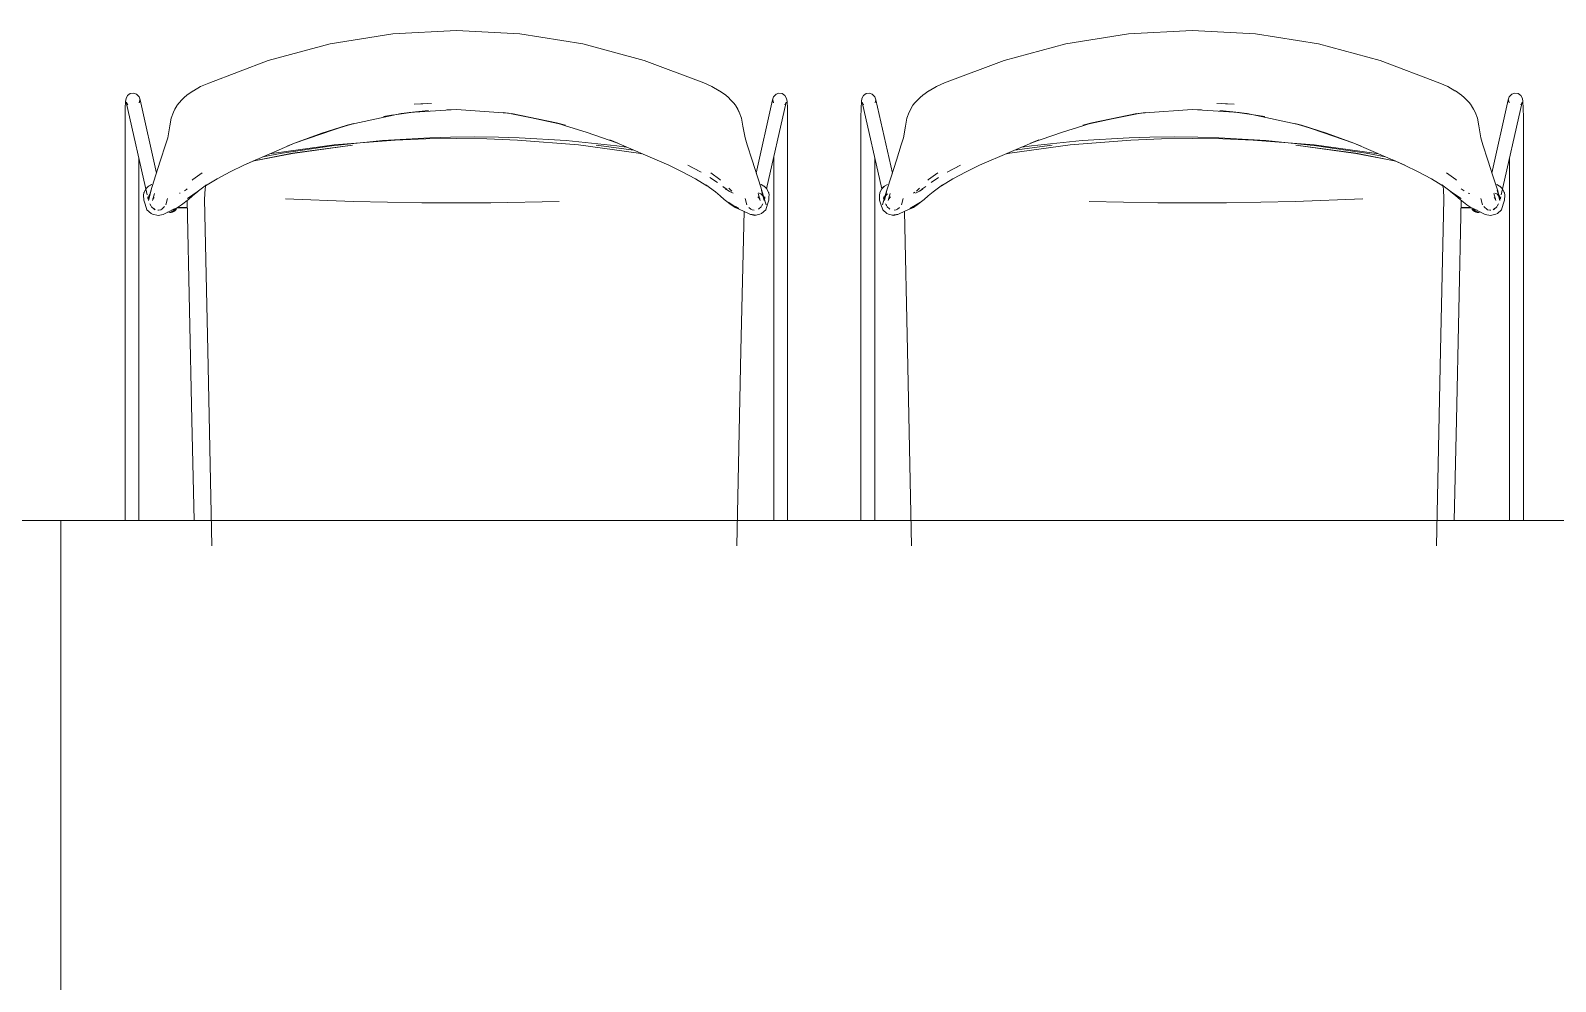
# Model space of a CAD drawing. Header units: millimetres. Extents: x 155920 to 295199, y -4084 to 97293.
# Drawn here: x 228289 to 229488, y 19888 to 20635 of the extents above; entities that cross this region are included whole.
import ezdxf

# ---------------------------------------------------------------- set-up
doc = ezdxf.new("R2010")
doc.units = ezdxf.units.MM
doc.header["$MEASUREMENT"] = 0
doc.layers.add('G-IMPT', color=8, linetype='CONTINUOUS', lineweight=9)
doc.layers.add('I-FURN', color=8, linetype='CONTINUOUS', lineweight=9)

msp = doc.modelspace()

# ---------------------------------------------------------------- linework, layer by layer
at = {"layer": 'G-IMPT'}
for p, q in [((228524.9, 20624.3), (228574.3, 20632.3)), ((228624.2, 20634.9), (228574.3, 20632.3)), ((228624.2, 20634.9), (228674.1, 20632.3)), ((228723.5, 20624.3), (228674.1, 20632.3)), ((229103.2, 20624.3), (229152.6, 20632.3)), ((229202.5, 20634.9), (229152.6, 20632.3)), ((229202.5, 20634.9), (229252.4, 20632.3)), ((229301.8, 20624.3), (229252.4, 20632.3)), ((228524.9, 20624.3), (228476.4, 20611.3)), ((228771.9, 20611.3), (228723.5, 20624.3)), ((229054.8, 20611.3), (229103.2, 20624.3)), ((229301.8, 20624.3), (229350.2, 20611.3)), ((228476.4, 20611.3), (228429.6, 20593.6)), ((228771.9, 20611.3), (228818.6, 20593.7)), ((229054.8, 20611.3), (229008, 20593.7)), ((229350.2, 20611.3), (229397.1, 20593.6)), ((228429.6, 20593.6), (228423.2, 20590.8)), ((228818.6, 20593.7), (228825.1, 20590.8)), ((229008, 20593.7), (229001.5, 20590.8)), ((229397.1, 20593.6), (229403.5, 20590.8)), ((228364.2, 20579), (228364.6, 20581.4)), ((228364.6, 20581.4), (228365.8, 20583.8)), ((228365.8, 20583.8), (228367.9, 20585.3)), ((228370.6, 20585.6), (228367.9, 20585.3)), ((228370.6, 20585.6), (228372.7, 20584.9)), ((228373, 20584.6), (228372.7, 20584.9)), ((228373, 20584.6), (228374.9, 20582.8)), ((228374.9, 20582.8), (228374.6, 20583.1)), ((228375.7, 20580.3), (228374.9, 20582.8)), ((228408.5, 20580.5), (228410.3, 20582.3)), ((228412.4, 20584.1), (228410.3, 20582.3)), ((228417.3, 20587.4), (228412.4, 20584.1)), ((228417.3, 20587.4), (228417.6, 20587.6)), ((228423.2, 20590.8), (228417.6, 20587.6)), ((228830.7, 20587.6), (228825.1, 20590.8)), ((228830.7, 20587.6), (228831, 20587.4)), ((228835.9, 20584.1), (228831, 20587.4)), ((228835.9, 20584.1), (228838, 20582.3)), ((228839.8, 20580.5), (228838, 20582.3)), ((228872.6, 20580.3), (228873.4, 20582.8)), ((228873.4, 20582.8), (228873.7, 20583.1)), ((228875.6, 20584.9), (228873.7, 20583.1)), ((228875.6, 20584.9), (228877.7, 20585.6)), ((228880.4, 20585.3), (228877.7, 20585.6)), ((228882.5, 20583.8), (228880.4, 20585.3)), ((228883.7, 20581.4), (228882.5, 20583.8)), ((228883.7, 20581.4), (228884.1, 20579)), ((228942.9, 20581.4), (228942.6, 20579)), ((228942.9, 20581.4), (228944.1, 20583.8)), ((228944.1, 20583.8), (228946.3, 20585.3)), ((228946.3, 20585.3), (228948.9, 20585.6)), ((228951.1, 20584.9), (228948.9, 20585.6)), ((228951.1, 20584.9), (228952.9, 20583.1)), ((228953.2, 20582.8), (228952.9, 20583.1)), ((228954, 20580.3), (228953.2, 20582.8)), ((228986.8, 20580.5), (228988.7, 20582.3)), ((228990.8, 20584.1), (228988.7, 20582.3)), ((228990.8, 20584.1), (228995.6, 20587.4)), ((228995.9, 20587.6), (228995.6, 20587.4)), ((228995.9, 20587.6), (229001.5, 20590.8)), ((229403.5, 20590.8), (229409.1, 20587.6)), ((229409.4, 20587.4), (229409.1, 20587.6)), ((229409.4, 20587.4), (229414.2, 20584.1)), ((229414.2, 20584.1), (229416.3, 20582.3)), ((229418.2, 20580.5), (229416.3, 20582.3)), ((229451, 20580.3), (229451.8, 20582.8)), ((229453.6, 20584.6), (229451.8, 20582.8)), ((229451.8, 20582.8), (229452.1, 20583.1)), ((229453.6, 20584.6), (229453.9, 20584.9)), ((229456.1, 20585.6), (229453.9, 20584.9)), ((229456.1, 20585.6), (229458.7, 20585.3)), ((229460.9, 20583.8), (229458.7, 20585.3)), ((229462.1, 20581.4), (229460.9, 20583.8)), ((229462.4, 20579), (229462.1, 20581.4)), ((228363.8, 20566.6), (228364, 20573.8)), ((228364, 20573.8), (228364.2, 20579)), ((228381.3, 20505.8), (228364.8, 20578.7)), ((228364.8, 20578.7), (228365.9, 20576.6)), ((228365.7, 20576.8), (228365.9, 20576.6)), ((228375, 20578), (228375.4, 20580.5)), ((228375.1, 20578.2), (228375.4, 20580.5)), ((228375.7, 20580.3), (228388.6, 20522.7)), ((228401.8, 20570.8), (228400, 20565.9)), ((228401.8, 20570.8), (228403, 20573.1)), ((228404.5, 20575.7), (228403, 20573.1)), ((228404.7, 20576.1), (228404.5, 20575.7)), ((228404.7, 20576.1), (228406.3, 20578)), ((228406.3, 20578), (228408.5, 20580.5)), ((228580.8, 20569.7), (228538.3, 20560.5)), ((228567, 20567.2), (228581.1, 20569.3)), ((228567, 20567.2), (228574.8, 20568.6)), ((228580.8, 20569.7), (228602.4, 20572.1)), ((228580.8, 20569.7), (228592.1, 20571)), ((228581.1, 20569.3), (228592.1, 20571)), ((228624.2, 20572.7), (228587.2, 20570.4)), ((228587.2, 20570.4), (228592.1, 20571)), ((228591.1, 20576.9), (228604.7, 20577.6)), ((228601.3, 20577.5), (228591.1, 20576.9)), ((228602.4, 20572.1), (228592.1, 20571)), ((228624.2, 20572.7), (228616.7, 20572.6)), ((228624.2, 20572.7), (228616.7, 20572.6)), ((228661.1, 20570.3), (228624.2, 20572.7)), ((228661.1, 20570.4), (228667.5, 20569.3)), ((228661.1, 20570.4), (228664.6, 20570)), ((228661.1, 20570.3), (228665.3, 20569.9)), ((228710, 20560.5), (228667.5, 20569.7)), ((228703, 20562.3), (228667.5, 20569.7)), ((228667.5, 20569.3), (228703, 20562.3)), ((228839.8, 20580.5), (228840.3, 20579.9)), ((228842.1, 20578), (228840.3, 20579.9)), ((228843.6, 20576.1), (228842.1, 20578)), ((228846, 20571.8), (228843.6, 20576.1)), ((228843.6, 20576.1), (228843.8, 20575.7)), ((228843.6, 20576.1), (228846.6, 20570.8)), ((228843.8, 20575.7), (228845.4, 20573.1)), ((228845.4, 20573.1), (228846.6, 20570.8)), ((228846, 20571.8), (228846.6, 20570.8)), ((228848.3, 20565.9), (228846.6, 20570.8)), ((228859.8, 20522.9), (228872.6, 20580.3)), ((228883.5, 20578.7), (228868.1, 20510.5)), ((228873.4, 20578), (228872.9, 20580.5)), ((228873.2, 20578.2), (228872.9, 20580.5)), ((228883.5, 20578.7), (228882.5, 20576.6)), ((228882.5, 20576.6), (228882.7, 20576.8)), ((228884.1, 20579), (228884.4, 20573.8)), ((228884.4, 20573.8), (228884.5, 20566.6)), ((228942.3, 20573.8), (228942.1, 20566.6)), ((228942.6, 20579), (228942.3, 20573.8)), ((228943.2, 20578.7), (228958.5, 20510.5)), ((228943.2, 20578.7), (228944.2, 20576.6)), ((228944.2, 20576.6), (228944, 20576.8)), ((228953.3, 20578), (228953.8, 20580.5)), ((228953.4, 20578.2), (228953.8, 20580.5)), ((228966.9, 20522.9), (228954, 20580.3)), ((228978.3, 20565.9), (228980.1, 20570.8)), ((228983.1, 20576.1), (228980.1, 20570.8)), ((228981.3, 20573.1), (228980.1, 20570.8)), ((228980.7, 20571.8), (228980.1, 20570.8)), ((228980.7, 20571.8), (228983.1, 20576.1)), ((228982.8, 20575.7), (228981.3, 20573.1)), ((228983.1, 20576.1), (228982.8, 20575.7)), ((228983.1, 20576.1), (228984.6, 20578)), ((228984.6, 20578), (228986.3, 20579.9)), ((228986.8, 20580.5), (228986.3, 20579.9)), ((229116.6, 20560.5), (229159.1, 20569.7)), ((229123.7, 20562.3), (229159.1, 20569.7)), ((229159.2, 20569.3), (229123.7, 20562.3)), ((229165.5, 20570.4), (229159.2, 20569.3)), ((229165.5, 20570.3), (229160.2, 20569.8)), ((229165.5, 20570.4), (229162.1, 20570)), ((229165.5, 20570.3), (229202.5, 20572.7)), ((229202.5, 20572.7), (229239.5, 20570.4)), ((229202.5, 20572.7), (229209.9, 20572.6)), ((229202.5, 20572.7), (229209.9, 20572.6)), ((229235.6, 20576.9), (229222, 20577.6)), ((229245.9, 20569.7), (229224.3, 20572.1)), ((229224.3, 20572.1), (229234.5, 20571)), ((229225.4, 20577.5), (229235.6, 20576.9)), ((229239.5, 20570.4), (229234.5, 20571)), ((229245.9, 20569.7), (229234.5, 20571)), ((229245.6, 20569.3), (229234.5, 20571)), ((229259.7, 20567.2), (229245.6, 20569.3)), ((229245.9, 20569.7), (229288.4, 20560.5)), ((229420.4, 20578), (229418.2, 20580.5)), ((229421.9, 20576.1), (229420.4, 20578)), ((229421.9, 20576.1), (229422.2, 20575.7)), ((229422.2, 20575.7), (229423.7, 20573.1)), ((229424.9, 20570.8), (229423.7, 20573.1)), ((229424.9, 20570.8), (229426.7, 20565.9)), ((229451, 20580.3), (229438.1, 20522.7)), ((229445.4, 20505.8), (229461.8, 20578.7)), ((229451.7, 20578), (229451.2, 20580.5)), ((229451.6, 20578.2), (229451.2, 20580.5)), ((229461.8, 20578.7), (229460.8, 20576.6)), ((229461, 20576.8), (229460.8, 20576.6)), ((229462.7, 20573.8), (229462.4, 20579)), ((229462.9, 20566.6), (229462.7, 20573.8)), ((228363.8, 20566.6), (228363.8, 20560.3)), ((228363.8, 20249.8), (228363.8, 20560.3)), ((228398.9, 20559.9), (228397.3, 20550.6)), ((228398.9, 20559.9), (228400, 20565.9)), ((228497.1, 20546.3), (228538.3, 20560.5)), ((228538.3, 20560.5), (228518.6, 20554.3)), ((228518.6, 20554.3), (228538.3, 20560.3)), ((228538.3, 20560.5), (228543.5, 20561.8)), ((228543.5, 20561.8), (228538.3, 20560.3)), ((228710, 20560.5), (228703, 20562.3)), ((228703, 20562.3), (228710, 20560.1)), ((228726.2, 20554.9), (228710, 20560.1)), ((228849.5, 20559.8), (228848.3, 20565.9)), ((228851.1, 20550.6), (228849.5, 20559.8)), ((228884.6, 20560.3), (228884.5, 20566.6)), ((228884.6, 20249.8), (228884.6, 20560.3)), ((228942.1, 20560.3), (228942.1, 20566.6)), ((228942.1, 20249.8), (228942.1, 20560.3)), ((228975.6, 20550.6), (228977.2, 20559.8)), ((228977.2, 20559.8), (228978.3, 20565.9)), ((229100.5, 20554.9), (229116.7, 20560.1)), ((229116.6, 20560.5), (229123.7, 20562.3)), ((229123.7, 20562.3), (229116.7, 20560.1)), ((229259.7, 20567.2), (229252.5, 20568.5)), ((229288.4, 20560.5), (229283.2, 20561.8)), ((229283.2, 20561.8), (229288.4, 20560.3)), ((229329.6, 20546.3), (229288.4, 20560.5)), ((229288.4, 20560.5), (229308.1, 20554.3)), ((229308.1, 20554.3), (229288.4, 20560.3)), ((229427.8, 20559.9), (229426.7, 20565.9)), ((229427.8, 20559.9), (229429.4, 20550.6)), ((229462.9, 20566.6), (229462.9, 20560.3)), ((229462.9, 20249.8), (229462.9, 20560.3)), ((228391.7, 20533), (228395.6, 20545)), ((228397.3, 20550.6), (228395.6, 20545)), ((228497.1, 20546.3), (228457.1, 20529.1)), ((228528.2, 20545), (228480.9, 20538.6)), ((228491.3, 20544.1), (228497.1, 20546.3)), ((228491.3, 20544.1), (228497.1, 20546.3)), ((228542.6, 20544.8), (228495.3, 20538.3)), ((228495.5, 20538.4), (228542.6, 20544.8)), ((228497.1, 20546.3), (228518.6, 20554.3)), ((228497.1, 20546.3), (228518.6, 20554.3)), ((228526.4, 20544.4), (228566.2, 20548.5)), ((228576, 20548.8), (228528.2, 20545)), ((228566.2, 20548.5), (228603.3, 20550.6)), ((228576, 20548.8), (228600.1, 20549.8)), ((228600.1, 20549.8), (228624.2, 20550.1)), ((228603.3, 20550.6), (228619.5, 20551)), ((228619.5, 20551), (228638.4, 20551.4)), ((228624.2, 20550.1), (228648.2, 20549.8)), ((228657.2, 20551), (228638.4, 20551.4)), ((228672.3, 20548.8), (228648.2, 20549.8)), ((228657.2, 20551), (228673.5, 20550.6)), ((228720.1, 20545), (228672.3, 20548.8)), ((228710.6, 20548.5), (228673.5, 20550.6)), ((228710.6, 20548.5), (228750.3, 20544.4)), ((228720.1, 20545), (228767.4, 20538.6)), ((228726.2, 20554.9), (228751.2, 20546.3)), ((228763.8, 20540.8), (228734.2, 20544.8)), ((228763.8, 20540.8), (228734.2, 20544.8)), ((228751.2, 20546.3), (228744.8, 20548.9)), ((228791.2, 20529), (228744.8, 20548.9)), ((228851.1, 20550.6), (228852.8, 20545)), ((228852.8, 20545), (228856.6, 20533)), ((228973.9, 20545), (228970.1, 20533)), ((228975.6, 20550.6), (228973.9, 20545)), ((229035.5, 20529), (229081.9, 20548.9)), ((229106.6, 20545), (229059.3, 20538.6)), ((229062.8, 20540.8), (229092.5, 20544.8)), ((229062.9, 20540.8), (229092.5, 20544.8)), ((229100.5, 20554.9), (229075.4, 20546.3)), ((229075.4, 20546.3), (229081.9, 20548.9)), ((229116.1, 20548.5), (229076.3, 20544.4)), ((229106.6, 20545), (229154.4, 20548.8)), ((229116.1, 20548.5), (229153.1, 20550.6)), ((229169.4, 20551), (229153.1, 20550.6)), ((229154.4, 20548.8), (229178.4, 20549.8)), ((229169.4, 20551), (229188.3, 20551.4)), ((229202.5, 20550.1), (229178.4, 20549.8)), ((229207.1, 20551), (229188.3, 20551.4)), ((229226.6, 20549.8), (229202.5, 20550.1)), ((229223.4, 20550.6), (229207.1, 20551)), ((229260.5, 20548.5), (229223.4, 20550.6)), ((229250.6, 20548.8), (229226.6, 20549.8)), ((229250.6, 20548.8), (229298.4, 20545)), ((229300.2, 20544.4), (229260.5, 20548.5)), ((229331.2, 20538.4), (229284, 20544.8)), ((229284, 20544.8), (229331.3, 20538.3)), ((229298.4, 20545), (229345.7, 20538.6)), ((229329.6, 20546.3), (229308.1, 20554.3)), ((229329.6, 20546.3), (229308.1, 20554.3)), ((229335.3, 20544.1), (229329.6, 20546.3)), ((229335.3, 20544.1), (229329.6, 20546.3)), ((229329.6, 20546.3), (229369.6, 20529.1)), ((229429.4, 20550.6), (229431.1, 20545)), ((229434.9, 20533), (229431.1, 20545)), ((228374.6, 20249.8), (228374.6, 20535.2)), ((228387.8, 20520.6), (228391.7, 20533)), ((228466.5, 20533.2), (228457.1, 20529.1)), ((228466.5, 20533.2), (228457.1, 20529)), ((228495.5, 20538.4), (228465.2, 20532.6)), ((228465.2, 20532.6), (228495.3, 20538.3)), ((228487.3, 20538.5), (228472.1, 20535.6)), ((228480.9, 20538.6), (228477.7, 20538)), ((228487.3, 20538.5), (228526.4, 20544.4)), ((228758, 20543.3), (228750.3, 20544.4)), ((228767.4, 20538.6), (228770, 20538.1)), ((228856.6, 20533), (228863.4, 20511.9)), ((228873.7, 20535.2), (228873.7, 20249.8)), ((228953, 20535.2), (228953, 20249.8)), ((228970.1, 20533), (228963.3, 20511.9)), ((229059.3, 20538.6), (229056.6, 20538.1)), ((229068.7, 20543.3), (229076.3, 20544.4)), ((229339.4, 20538.5), (229300.2, 20544.4)), ((229331.2, 20538.4), (229361.4, 20532.6)), ((229361.5, 20532.6), (229331.3, 20538.3)), ((229339.4, 20538.5), (229354.5, 20535.6)), ((229345.7, 20538.6), (229348.9, 20538)), ((229360.2, 20533.2), (229369.6, 20529.1)), ((229360.2, 20533.2), (229369.5, 20529)), ((229438.8, 20520.6), (229434.9, 20533)), ((229452, 20249.8), (229452, 20535.2)), ((228417, 20517.7), (228424.3, 20523)), ((228446.5, 20523.8), (228436.1, 20518.3)), ((228446.5, 20523.8), (228457.1, 20529)), ((228791.2, 20529), (228801.8, 20523.8)), ((228801.8, 20523.8), (228812.2, 20518.3)), ((228816.6, 20523.5), (228806.2, 20529)), ((228806.2, 20529), (228815.6, 20524)), ((228816.6, 20523.5), (228815.6, 20524)), ((228824.1, 20523), (228831.4, 20517.7)), ((229002.6, 20523), (228995.3, 20517.7)), ((229010.1, 20523.5), (229020.5, 20529)), ((229010.1, 20523.5), (229011, 20524)), ((229020.5, 20529), (229011, 20524)), ((229024.9, 20523.8), (229014.4, 20518.3)), ((229035.5, 20529), (229024.9, 20523.8)), ((229380.1, 20523.8), (229369.5, 20529)), ((229380.1, 20523.8), (229390.6, 20518.3)), ((229409.7, 20517.7), (229402.4, 20523)), ((228378.7, 20507.6), (228380.1, 20510.5)), ((228380.3, 20510.8), (228380.1, 20510.5)), ((228380.3, 20510.8), (228382.2, 20512.6)), ((228384.7, 20513.8), (228382.2, 20512.6)), ((228384.8, 20513.8), (228382.2, 20512.6)), ((228382.4, 20512.7), (228382.2, 20512.6)), ((228382.2, 20501.3), (228384.2, 20509.5)), ((228384, 20508.8), (228382.2, 20501.3)), ((228382.4, 20512.7), (228384.8, 20513.8)), ((228382.4, 20503.6), (228384.2, 20509.5)), ((228384, 20508.8), (228387.8, 20520.6)), ((228384.7, 20513.8), (228384.8, 20513.8)), ((228410.4, 20508.9), (228412, 20510)), ((228412.6, 20510.4), (228412, 20510)), ((228416.5, 20517.4), (228417, 20517.7)), ((228420.5, 20508), (228427.9, 20513.5)), ((228426.7, 20510.6), (228426.3, 20502.3)), ((228427.4, 20513.5), (228426.7, 20510.6)), ((228436.1, 20518.3), (228427.1, 20512.9)), ((228427.9, 20513.5), (228427.1, 20512.9)), ((228821.2, 20512.9), (228812.2, 20518.3)), ((228827.8, 20508), (228820.4, 20513.5)), ((228821.2, 20512.9), (228820.4, 20513.5)), ((228829.4, 20515.5), (228823.4, 20519.5)), ((228823.4, 20519.5), (228825.4, 20518.2)), ((228829.4, 20515.5), (228825.4, 20518.2)), ((228831.9, 20517.4), (228831.4, 20517.7)), ((228834.2, 20511.9), (228833.6, 20512.3)), ((228836.7, 20510.2), (228833.6, 20512.3)), ((228834.2, 20511.9), (228836.7, 20510.2)), ((228838.5, 20508.6), (228835.8, 20510.4)), ((228836.3, 20510), (228835.8, 20510.4)), ((228838.5, 20508.6), (228836.3, 20510)), ((228838.5, 20508.6), (228837.9, 20508.9)), ((228841.7, 20507), (228837.9, 20508.9)), ((228840.8, 20508.7), (228838.4, 20510.9)), ((228838.5, 20508.6), (228841.7, 20507)), ((228865.9, 20503.6), (228863.4, 20511.9)), ((228863.7, 20513.8), (228863.6, 20513.8)), ((228863.7, 20513.8), (228865.9, 20512.7)), ((228866.1, 20501.3), (228864, 20509.4)), ((228864, 20509.4), (228864.4, 20508.2)), ((228865.9, 20512.7), (228866.1, 20512.6)), ((228868.2, 20510.5), (228866.1, 20512.6)), ((228866.4, 20512.3), (228868, 20510.8)), ((228866.4, 20512.3), (228868.2, 20510.5)), ((228869.7, 20507.3), (228868, 20510.8)), ((228868, 20510.8), (228869.6, 20507.6)), ((228868, 20510.8), (228868.2, 20510.5)), ((228869.7, 20507.3), (228868.2, 20510.5)), ((228957, 20507.3), (228958.7, 20510.8)), ((228957, 20507.3), (228958.5, 20510.5)), ((228958.7, 20510.8), (228957.1, 20507.6)), ((228958.5, 20510.5), (228960.6, 20512.6)), ((228960.3, 20512.3), (228958.5, 20510.5)), ((228958.7, 20510.8), (228958.5, 20510.5)), ((228960.3, 20512.3), (228958.7, 20510.8)), ((228960.8, 20512.7), (228960.6, 20512.6)), ((228960.6, 20501.3), (228962.6, 20509.4)), ((228960.7, 20503.6), (228963.3, 20511.9)), ((228963, 20513.8), (228960.8, 20512.7)), ((228962.6, 20509.4), (228962.3, 20508.2)), ((228963, 20513.8), (228963.1, 20513.8)), ((228985, 20507), (228988.7, 20508.9)), ((228988.2, 20508.6), (228985, 20507)), ((228985.8, 20508.7), (228988.2, 20510.9)), ((228988.2, 20508.6), (228990.9, 20510.4)), ((228988.2, 20508.6), (228990.3, 20510)), ((228988.2, 20508.6), (228988.7, 20508.9)), ((228990, 20510.2), (228993.1, 20512.3)), ((228992.5, 20511.9), (228990, 20510.2)), ((228990.3, 20510), (228990.9, 20510.4)), ((228992.5, 20511.9), (228993.1, 20512.3)), ((228994.8, 20517.4), (228995.3, 20517.7)), ((228997.3, 20515.5), (229003.2, 20519.5)), ((228997.3, 20515.5), (229001.3, 20518.2)), ((228998.9, 20508), (229006.2, 20513.5)), ((229003.2, 20519.5), (229001.3, 20518.2)), ((229005.5, 20512.9), (229014.4, 20518.3)), ((229005.5, 20512.9), (229006.2, 20513.5)), ((229390.6, 20518.3), (229399.5, 20512.9)), ((229406.1, 20508), (229398.8, 20513.5)), ((229398.8, 20513.5), (229399.5, 20512.9)), ((229399.3, 20513.5), (229400, 20510.6)), ((229400, 20510.6), (229400.4, 20502.3)), ((229410.2, 20517.4), (229409.7, 20517.7)), ((229414.1, 20510.4), (229414.7, 20510)), ((229416.3, 20508.9), (229414.7, 20510)), ((229442.7, 20508.8), (229438.8, 20520.6)), ((229442, 20513.8), (229441.9, 20513.8)), ((229444.2, 20512.7), (229441.9, 20513.8)), ((229441.9, 20513.8), (229444.4, 20512.6)), ((229442, 20513.8), (229444.4, 20512.6)), ((229444.3, 20503.6), (229442.4, 20509.5)), ((229444.4, 20501.3), (229442.4, 20509.5)), ((229442.7, 20508.8), (229444.4, 20501.3)), ((229444.2, 20512.7), (229444.4, 20512.6)), ((229446.3, 20510.8), (229444.4, 20512.6)), ((229446.3, 20510.8), (229446.5, 20510.5)), ((229447.9, 20507.6), (229446.5, 20510.5)), ((228378.6, 20507.3), (228378.4, 20505.6)), ((228378.6, 20501.6), (228378.4, 20505.6)), ((228378.6, 20507.3), (228378.7, 20507.6)), ((228378.6, 20501.6), (228379.6, 20498.4)), ((228381, 20494.1), (228379.6, 20498.4)), ((228383.1, 20505.9), (228381.6, 20502.7)), ((228382.9, 20504.8), (228381.6, 20502.7)), ((228382, 20502.4), (228381.6, 20504.3)), ((228383.1, 20505.9), (228382.4, 20503.6)), ((228383.2, 20498.8), (228384, 20497.1)), ((228383.6, 20498.3), (228384, 20497.1)), ((228385.4, 20501.4), (228387, 20506.9)), ((228385.4, 20501.4), (228386.4, 20503.5)), ((228386.7, 20503.7), (228385.6, 20502.7)), ((228385.6, 20502.7), (228386.4, 20503.5)), ((228386.7, 20503.7), (228386, 20503.1)), ((228394.9, 20496.7), (228394.4, 20496.1)), ((228395.8, 20498), (228397.1, 20502.8)), ((228405.1, 20495.8), (228408.2, 20497.8)), ((228407.2, 20507.2), (228406.6, 20507)), ((228408.2, 20497.8), (228413.6, 20502.1)), ((228412.6, 20501.7), (228416.4, 20328.8)), ((228412.8, 20502.9), (228421, 20508.5)), ((228412.8, 20502.9), (228420.5, 20508)), ((228416.8, 20505), (228413.6, 20502.1)), ((228416.8, 20505), (228421, 20508.5)), ((228426.3, 20502.3), (228428.9, 20383.4)), ((228490, 20502.7), (228543.2, 20500.6)), ((228597.1, 20499.6), (228543.2, 20500.6)), ((228597.1, 20499.6), (228651.2, 20499.6)), ((228705.1, 20500.6), (228651.2, 20499.6)), ((228827.8, 20508), (228831.5, 20505)), ((228834.7, 20502.1), (228831.5, 20505)), ((228840.2, 20497.8), (228834.7, 20502.1)), ((228841.4, 20497.6), (228837.8, 20499.9)), ((228837.8, 20499.9), (228843.2, 20496.7)), ((228843.3, 20495.8), (228840.2, 20497.8)), ((228841.4, 20497.6), (228846.1, 20495.1)), ((228852.5, 20498), (228851.2, 20502.8)), ((228862.7, 20502.7), (228861.2, 20504.1)), ((228861.2, 20504.1), (228862.3, 20503.2)), ((228862.9, 20501.4), (228861.4, 20506.9)), ((228861.7, 20507.4), (228863.6, 20506.5)), ((228862.7, 20502.7), (228861.7, 20503.8)), ((228862.9, 20501.4), (228861.7, 20503.8)), ((228865.4, 20504.8), (228863.6, 20506.5)), ((228864.3, 20497.1), (228865.1, 20498.7)), ((228864.8, 20498.4), (228864.3, 20497.1)), ((228866.1, 20501.3), (228864.4, 20508.2)), ((228866.7, 20502.7), (228865.2, 20505.9)), ((228867.6, 20498), (228865.2, 20505.9)), ((228866.7, 20502.7), (228865.4, 20504.8)), ((228867.6, 20498), (228865.9, 20503.6)), ((228866.7, 20504.3), (228866.3, 20502.4)), ((228868.7, 20498.4), (228867.4, 20494.1)), ((228868.7, 20498.4), (228869.7, 20501.6)), ((228869.7, 20507.3), (228869.6, 20507.6)), ((228869.7, 20507.3), (228870, 20505.6)), ((228869.7, 20501.6), (228869.9, 20504.4)), ((228869.9, 20504.4), (228870, 20505.6)), ((228957, 20507.3), (228956.7, 20505.6)), ((228956.8, 20504.4), (228956.7, 20505.6)), ((228956.9, 20501.6), (228956.8, 20504.4)), ((228957.9, 20498.4), (228956.9, 20501.6)), ((228957, 20507.3), (228957.1, 20507.6)), ((228957.9, 20498.4), (228959.3, 20494.1)), ((228959.1, 20498), (228961.5, 20505.9)), ((228959.1, 20498), (228960.7, 20503.6)), ((228959.9, 20504.3), (228960.4, 20502.4)), ((228960, 20502.7), (228961.5, 20505.9)), ((228960, 20502.7), (228961.3, 20504.8)), ((228960.6, 20501.3), (228962.3, 20508.2)), ((228961.3, 20504.8), (228963.1, 20506.5)), ((228962.3, 20497.1), (228961.6, 20498.7)), ((228961.9, 20498.4), (228962.3, 20497.1)), ((228963.7, 20501.4), (228965.3, 20506.9)), ((228963.7, 20501.4), (228965, 20503.8)), ((228964, 20502.7), (228965.4, 20504.1)), ((228964, 20502.7), (228965, 20503.8)), ((228965.4, 20504.1), (228964.4, 20503.2)), ((228974.1, 20498), (228975.5, 20502.8)), ((228985.2, 20497.6), (228980.6, 20495.1)), ((228984.6, 20507.9), (228983.4, 20507.1)), ((228983.4, 20495.8), (228986.5, 20497.8)), ((228988.9, 20499.9), (228983.5, 20496.7)), ((228985.2, 20497.6), (228988.9, 20499.9)), ((228986.5, 20497.8), (228991.9, 20502.1)), ((228991.9, 20502.1), (228995.1, 20505)), ((228998.9, 20508), (228995.1, 20505)), ((229121.6, 20500.6), (229175.5, 20499.6)), ((229229.5, 20499.6), (229175.5, 20499.6)), ((229229.5, 20499.6), (229283.4, 20500.6)), ((229336.7, 20502.7), (229283.4, 20500.6)), ((229400.4, 20502.3), (229397.7, 20383.4)), ((229413.9, 20502.9), (229405.6, 20508.5)), ((229409.9, 20505), (229405.6, 20508.5)), ((229413.9, 20502.9), (229406.1, 20508)), ((229409.9, 20505), (229413.1, 20502.1)), ((229414.1, 20501.7), (229410.2, 20328.8)), ((229418.5, 20497.8), (229413.1, 20502.1)), ((229421.6, 20495.8), (229418.5, 20497.8)), ((229419.5, 20507.2), (229420.9, 20506.7)), ((229430.8, 20498), (229429.5, 20502.8)), ((229431.8, 20496.7), (229432.2, 20496.1)), ((229441.3, 20501.4), (229439.7, 20506.9)), ((229440, 20503.7), (229441, 20502.7)), ((229440, 20503.7), (229440.7, 20503.1)), ((229441.3, 20501.4), (229440.3, 20503.5)), ((229441, 20502.7), (229440.3, 20503.5)), ((229440.5, 20507.2), (229441.9, 20506.5)), ((229443.7, 20504.8), (229442.2, 20506.2)), ((229443.4, 20498.8), (229442.6, 20497.1)), ((229443.1, 20498.3), (229442.6, 20497.1)), ((229443.5, 20505.9), (229444.3, 20503.6)), ((229443.5, 20505.9), (229445, 20502.7)), ((229443.7, 20504.8), (229445, 20502.7)), ((229444.6, 20502.4), (229445.1, 20504.3)), ((229445.7, 20494.1), (229447.1, 20498.4)), ((229448.1, 20501.6), (229447.1, 20498.4)), ((229448, 20507.3), (229447.9, 20507.6)), ((229448, 20507.3), (229448.3, 20505.6)), ((229448.1, 20501.6), (229448.3, 20505.6)), ((228381, 20494.1), (228384.2, 20491)), ((228384.2, 20491), (228385.5, 20490.5)), ((228387, 20494.3), (228384.3, 20496.5)), ((228385.5, 20490.5), (228389.7, 20489.4)), ((228385.9, 20495.3), (228387.5, 20494.1)), ((228385.9, 20495.3), (228386.5, 20494.9)), ((228387.5, 20494.1), (228386.5, 20494.9)), ((228389.5, 20493.6), (228390.1, 20493.7)), ((228393.8, 20490.2), (228389.7, 20489.4)), ((228392, 20494.1), (228390.1, 20493.7)), ((228392.6, 20494.4), (228392, 20494.1)), ((228392.6, 20494.4), (228394.4, 20496.1)), ((228393.8, 20490.2), (228402.2, 20494.6)), ((228405.1, 20495.8), (228400.2, 20493.6)), ((228400.2, 20493.6), (228402.2, 20494.6)), ((228412.8, 20495.3), (228404.7, 20495.6)), ((228405.4, 20496.1), (228411.7, 20495.7)), ((228405.4, 20496), (228412.8, 20495.7)), ((228843.3, 20495.8), (228849.3, 20493.3)), ((228843.5, 20496.6), (228846.1, 20495.1)), ((228850.3, 20492.8), (228847.8, 20383.4)), ((228855.3, 20490.3), (228849.3, 20493.3)), ((228855.7, 20494.4), (228854.1, 20495.9)), ((228858.6, 20489.4), (228854.9, 20490.6)), ((228860, 20489.8), (228854.9, 20490.6)), ((228860, 20489.8), (228855.3, 20490.3)), ((228855.7, 20494.4), (228856.7, 20493.9)), ((228858.3, 20493.8), (228856.7, 20493.9)), ((228858.6, 20489.4), (228862.8, 20490.5)), ((228861.8, 20494.6), (228864.1, 20496.6)), ((228862.8, 20490.5), (228864.1, 20491)), ((228864.1, 20491), (228867.4, 20494.1)), ((228962.5, 20491), (228959.3, 20494.1)), ((228963.9, 20490.5), (228962.5, 20491)), ((228964.9, 20494.6), (228962.6, 20496.6)), ((228968.1, 20489.4), (228963.9, 20490.5)), ((228966.7, 20489.8), (228971.7, 20490.6)), ((228966.7, 20489.8), (228971.3, 20490.3)), ((228968.1, 20489.4), (228971.7, 20490.6)), ((228968.4, 20493.8), (228970, 20493.9)), ((228970.9, 20494.4), (228970, 20493.9)), ((228970.9, 20494.4), (228972.6, 20495.9)), ((228971.3, 20490.3), (228977.3, 20493.3)), ((228976.4, 20492.8), (228978.8, 20383.4)), ((228983.4, 20495.8), (228977.3, 20493.3)), ((228983.2, 20496.6), (228980.6, 20495.1)), ((229421.2, 20496), (229413.9, 20495.7)), ((229413.9, 20495.3), (229422, 20495.6)), ((229421.2, 20496.1), (229415, 20495.7)), ((229421.6, 20495.8), (229426.4, 20493.6)), ((229432.9, 20490.2), (229424.4, 20494.6)), ((229426.4, 20493.6), (229424.4, 20494.6)), ((229434.1, 20494.4), (229432.2, 20496.1)), ((229432.9, 20490.2), (229436.9, 20489.4)), ((229434.1, 20494.4), (229434.6, 20494.1)), ((229434.6, 20494.1), (229436.6, 20493.7)), ((229437.2, 20493.6), (229436.6, 20493.7)), ((229441.1, 20490.5), (229436.9, 20489.4)), ((229440.7, 20495.3), (229439.1, 20494.1)), ((229439.1, 20494.1), (229440.2, 20494.9)), ((229439.7, 20494.3), (229442.3, 20496.5)), ((229440.7, 20495.3), (229440.2, 20494.9)), ((229442.5, 20491), (229441.1, 20490.5)), ((229445.7, 20494.1), (229442.5, 20491)), ((228432, 20230), (228428.9, 20383.4)), ((228847.8, 20383.4), (228844.7, 20230)), ((228978.8, 20383.4), (228981.9, 20230)), ((229394.6, 20230), (229397.7, 20383.4)), ((228418.1, 20249.8), (228416.4, 20328.8)), ((229408.6, 20249.8), (229410.2, 20328.8))]:
    msp.add_line(p, q, dxfattribs=at)
at = {"layer": 'I-FURN'}
for p, q in [((228397.3, 20492.3), (228398.9, 20491.8)), ((228404, 20494.3), (228398.9, 20491.8)), ((228398.9, 20491.8), (228403.2, 20493.4)), ((228398.9, 20491.8), (228402.2, 20492.7)), ((228398.9, 20491.8), (228401.2, 20492.1)), ((228398.9, 20491.8), (228400.1, 20491.8)), ((228400.1, 20491.8), (228401.2, 20492.1)), ((228404, 20494.3), (228400.2, 20493.6)), ((228401.2, 20492.1), (228402.2, 20492.7)), ((228404, 20494.3), (228401.4, 20494.1)), ((228404, 20494.3), (228401.9, 20494.4)), ((228403.2, 20493.4), (228402.2, 20492.7)), ((228404, 20494.3), (228402.3, 20494.5)), ((228404, 20494.3), (228402.5, 20494.6)), ((228404, 20494.3), (228403.2, 20493.4)), ((228404, 20494.3), (228404.2, 20495.6)), ((229422.7, 20494.3), (229422.5, 20495.6)), ((229422.7, 20494.3), (229424.1, 20494.6)), ((229422.7, 20494.3), (229424.4, 20494.5)), ((229422.7, 20494.3), (229424.7, 20494.4)), ((229422.7, 20494.3), (229423.5, 20493.4)), ((229422.7, 20494.3), (229426.5, 20493.6)), ((229422.7, 20494.3), (229427.8, 20491.8)), ((229422.7, 20494.3), (229425.3, 20494.1)), ((229423.5, 20493.4), (229424.4, 20492.7)), ((229427.8, 20491.8), (229423.5, 20493.4)), ((229425.5, 20492.1), (229424.4, 20492.7)), ((229427.8, 20491.8), (229424.4, 20492.7)), ((229426.6, 20491.8), (229425.5, 20492.1)), ((229427.8, 20491.8), (229425.5, 20492.1)), ((229427.8, 20491.8), (229426.6, 20491.8)), ((229429.3, 20492.3), (229427.8, 20491.8)), ((228313.4, 20249.8), (227113.3, 20249.8)), ((229513.3, 20249.8), (228313.2, 20249.8)), ((228313.2, 20249.8), (228313.2, 19649.8)), ((228313.4, 19649.8), (228313.4, 20249.8))]:
    msp.add_line(p, q, dxfattribs=at)

doc.saveas('drawing.dxf')
